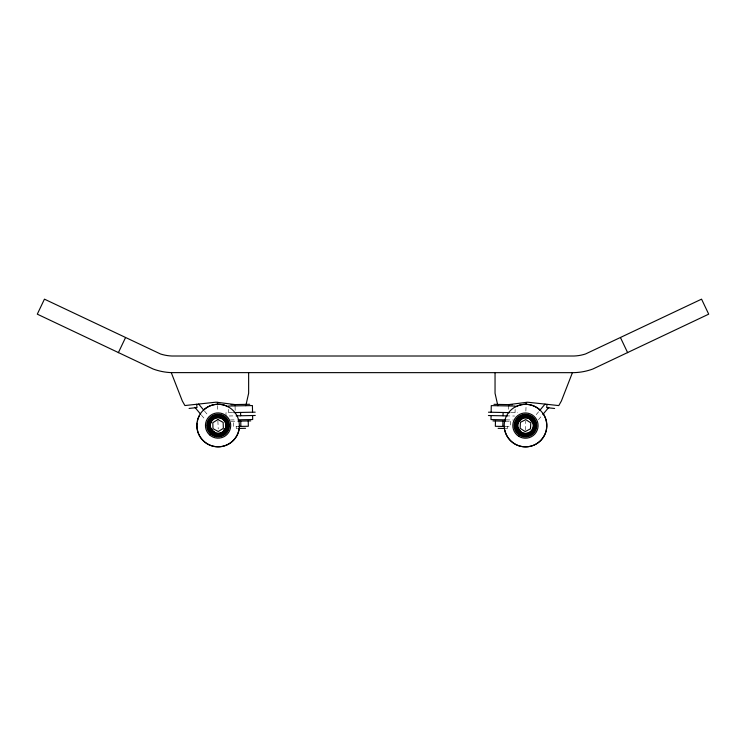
<?xml version="1.0" encoding="UTF-8"?>
<svg xmlns="http://www.w3.org/2000/svg" width="746" height="746" viewBox="0 0 746 746"><rect width="100%" height="100%" fill="white"/><g stroke="black" fill="none" stroke-linecap="round" stroke-linejoin="round"><path stroke-width="0.56" stroke-dasharray="3.73 2.8" d="M507.485 426.535L507.448 428.53L506.086 428.502M508.539 409.265L508.585 407.055M510.423 421.276L510.311 426.591L506.04 426.507M515.066 412.715L515.132 409.395M525.865 411.074L526.079 405.647M525.436 430.125L525.79 421.033M536.234 414.627L539.172 411.121M538.444 419.718L542.137 415.317M232.705 412.594L225.963 412.725L226.029 416.054M229.097 415.988L235.027 415.876M230.365 419.951L236.669 419.83M231.12 421.266L238.17 421.136M239.783 426.423L233.377 426.544L233.265 421.229M237.601 428.456L236.24 428.484L236.202 426.488M510.982 412.641L517.724 412.771M506.133 415.867L514.591 416.035M506.058 419.858L513.323 419.998M505.518 421.173L511.57 421.294M204.516 411.074L208.19 415.457M201.476 415.186L205.243 419.672M217.608 405.6L217.823 411.027M217.897 420.986L218.214 428.941M235.102 407.008L235.167 410.328M228.556 409.349L228.621 412.678"/><path stroke-width="1.12" d="M491.073 415.578L490.999 419.569L505.546 419.849M491.138 412.249L491.269 405.61L515.197 406.076M495.456 420.977L495.353 426.302L505.163 426.488M497.862 405.74L495.046 393.263L495.046 372.664M502.832 426.442L502.935 421.126M503.037 415.811L503.102 412.482M508.604 405.945L508.632 404.612L527.627 402.215L558.782 405.591L561.384 400.994L572.424 372.664A59.102 59.102 0 0 0 592.818 369.028L708.7 314.159L701.557 299.155L585.507 353.977A42.475 42.475 0 0 1 574.084 356.01L171.916 356.01A42.475 42.475 0 0 1 160.493 353.977L44.443 299.155L37.3 314.159L153.182 369.028A59.102 59.102 0 0 0 171.263 372.618L572.424 372.664M526.117 404.565L526.2 402.392M547.032 404.323L546.669 407.624L554.604 408.482M118.344 352.709L125.477 337.705M539.899 410.244L545.046 404.099M542.874 414.44L548.795 407.372M189.083 408.435L197.019 407.577L196.664 404.276M231.12 404.649L249.733 404.285M228.49 406.029L252.418 405.563L252.549 412.212M233.834 412.575L255.207 412.156M236.146 415.848L255.272 415.475M238.142 419.802L252.689 419.522L252.614 415.531M238.17 421.136L250.721 420.884M238.72 426.442L248.334 426.255L248.231 420.94M238.571 428.437L245.546 428.297M493.955 404.332L512.567 404.696M488.481 412.202L509.854 412.622M488.416 415.522L507.541 415.895M492.966 420.93L505.518 421.173M498.142 428.344L505.117 428.484M198.641 404.062L203.789 410.197M194.893 407.325L200.739 414.31M620.523 337.705L627.656 352.709M171.263 372.618L182.304 400.947L184.905 405.544L216.06 402.169L235.055 404.574L235.083 405.899M217.487 402.346L217.571 404.519M245.826 405.693L248.642 393.226L248.642 372.618M240.585 412.445L240.65 415.764M240.753 421.08L240.855 426.395M520.083 430.554A7.311 7.311 0 0 1 518.983 428.997M519.272 421.686A7.311 7.311 0 0 1 522.051 419.121M530.826 420.623A7.311 7.311 0 0 1 531.926 422.18M543.293 413.76A21.27 21.27 0 0 1 534.015 445.12A21.27 21.27 0 0 1 504.865 430.283M515.7 406.756A21.27 21.27 0 0 1 540.449 410.337M224.546 428.941A7.311 7.311 0 0 1 223.446 430.498M214.671 431.999A7.311 7.311 0 0 1 211.892 429.435M239.354 428.055A21.27 21.27 0 0 1 215.725 446.668A21.27 21.27 0 0 1 197.112 423.038M197.485 420.847A21.27 21.27 0 0 1 199.415 415.634M204.208 409.545A21.27 21.27 0 0 1 228.145 406.719M520.419 422.357L520.139 428.335L525.175 431.57L530.49 428.819L530.77 422.842L525.734 419.616L520.419 422.357M217.888 419.55L212.806 422.702L212.992 428.689L218.27 431.514L223.352 428.363L223.166 422.376L217.888 419.55M218.074 417.536L216.014 417.844A7.973 7.973 0 0 0 210.4 427.048A7.973 7.973 0 0 0 219.082 433.445A7.973 7.973 0 0 0 226.206 425.351C226.215 421.089 222.336 417.359 218.074 417.536M526.079 417.611L524 417.769A7.973 7.973 0 0 0 519.207 430.339A7.973 7.973 0 0 0 532.635 429.37A7.973 7.973 0 0 0 526.079 417.611M519.785 434.582A10.64 10.64 0 0 0 536.085 426.003A10.64 10.64 0 0 0 520.503 416.175A10.64 10.64 0 0 0 519.785 434.582M519.43 435.151A11.302 11.302 0 0 0 536.747 426.031A11.302 11.302 0 0 0 520.186 415.587A11.302 11.302 0 0 0 519.43 435.151M521.006 432.876A8.635 8.635 0 0 0 534.239 425.91A8.635 8.635 0 0 0 521.585 417.937A8.635 8.635 0 0 0 521.006 432.876M521.221 432.204A7.852 7.852 0 0 0 533.297 425.957A7.852 7.852 0 0 0 521.846 418.618A7.852 7.852 0 0 0 521.221 432.204M518.722 436.27A12.626 12.626 0 0 0 538.071 426.078A12.626 12.626 0 0 0 519.57 414.412A12.626 12.626 0 0 0 518.722 436.27M520.139 434.023A9.968 9.968 0 0 0 535.414 425.975A9.968 9.968 0 0 0 520.811 416.762A9.968 9.968 0 0 0 520.139 434.023M520.494 433.463A9.306 9.306 0 0 0 534.751 425.947A9.306 9.306 0 0 0 521.118 417.359A9.306 9.306 0 0 0 520.494 433.463M514.106 443.581A21.27 21.27 0 0 0 546.706 426.414A21.27 21.27 0 0 0 515.542 406.766A21.27 21.27 0 0 0 514.106 443.581M210.4 433.827A11.302 11.302 0 0 0 229.097 428.027A11.302 11.302 0 0 0 214.727 414.739A11.302 11.302 0 0 0 210.4 433.827M212.703 431.263A7.852 7.852 0 0 0 225.721 427.327A7.852 7.852 0 0 0 215.808 418.012A7.852 7.852 0 0 0 212.703 431.263M212.368 431.85A8.635 8.635 0 0 0 226.653 427.421A8.635 8.635 0 0 0 215.678 417.266A8.635 8.635 0 0 0 212.368 431.85M203.63 441.147A21.27 21.27 0 0 0 238.823 430.237A21.27 21.27 0 0 0 211.78 405.218A21.27 21.27 0 0 0 203.63 441.147M209.505 434.806A12.626 12.626 0 0 0 230.393 428.325A12.626 12.626 0 0 0 214.335 413.47A12.626 12.626 0 0 0 209.505 434.806M210.857 433.342A10.64 10.64 0 0 0 228.453 427.887A10.64 10.64 0 0 0 214.923 415.373A10.64 10.64 0 0 0 210.857 433.342M211.304 432.857A9.968 9.968 0 0 0 227.8 427.738A9.968 9.968 0 0 0 215.128 416.007A9.968 9.968 0 0 0 211.304 432.857M211.761 432.363A9.306 9.306 0 0 0 227.157 427.589A9.306 9.306 0 0 0 215.324 416.641A9.306 9.306 0 0 0 211.761 432.363"/></g></svg>
